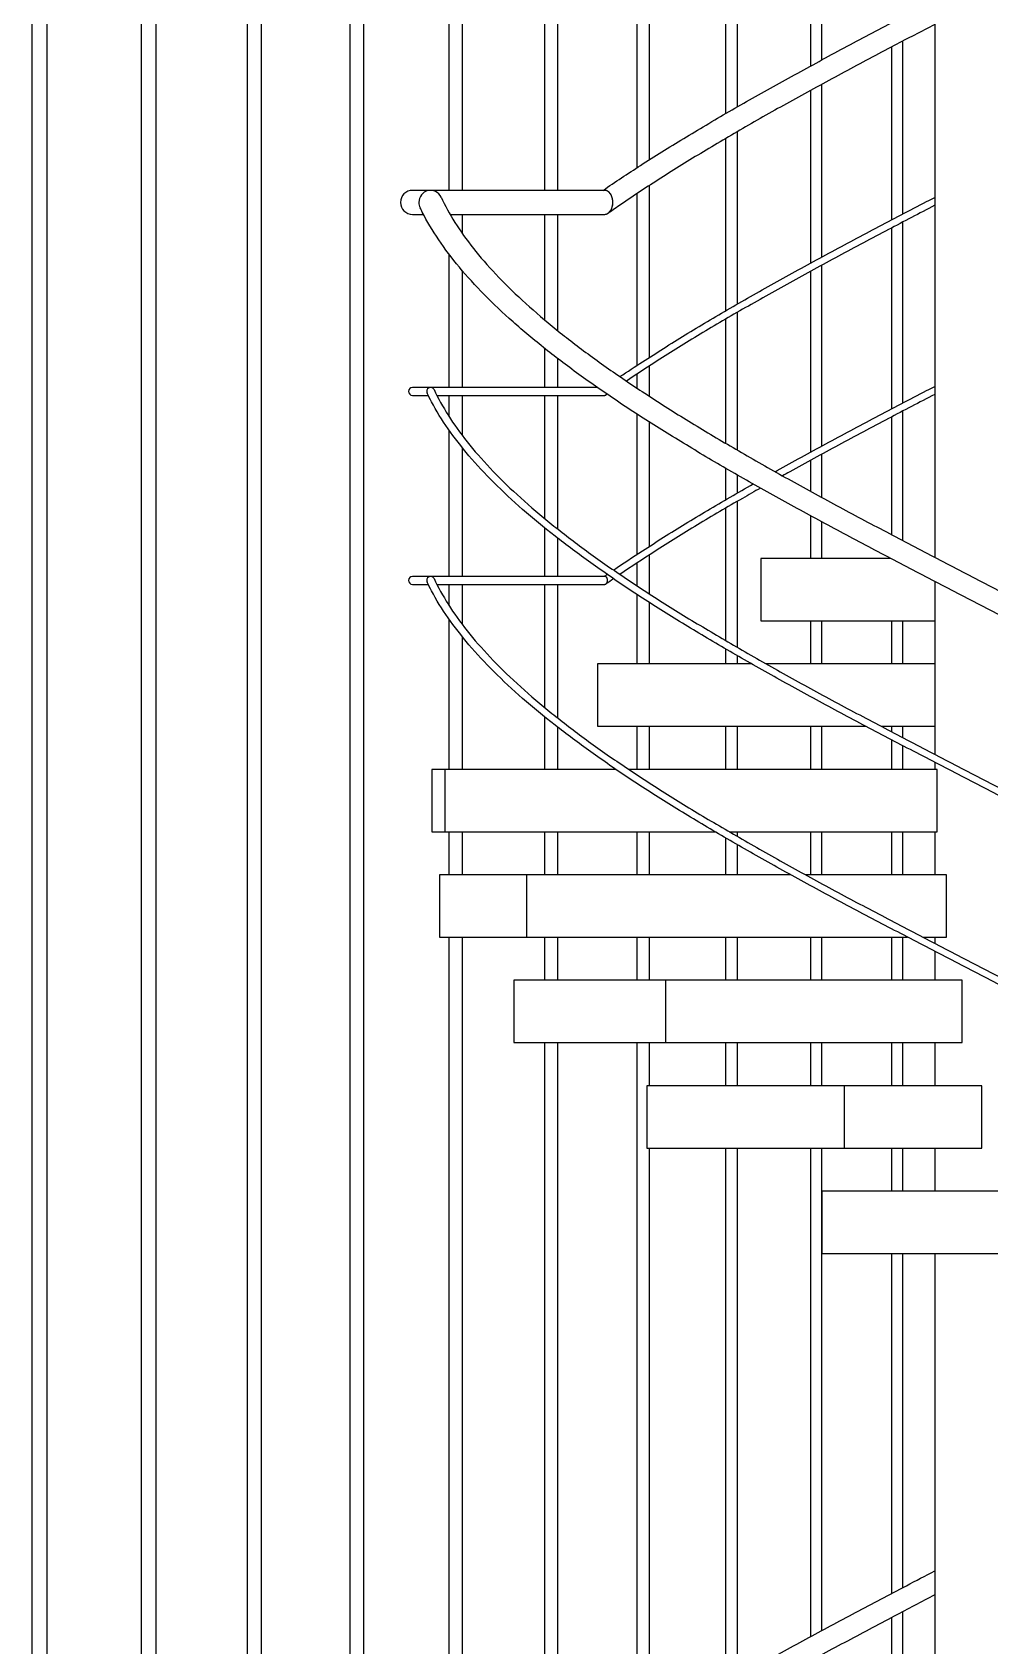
# Model space of a CAD drawing. Header units: millimetres. Extents: x 0 to 157650, y 0 to 89100.
# Drawn here: x 35565 to 37254, y 70304 to 73149 of the extents above; entities that cross this region are included whole.
import ezdxf

# ---------------------------------------------------------------- set-up
doc = ezdxf.new("R2010")
doc.units = ezdxf.units.MM
doc.header["$LTSCALE"] = 150
doc.layers.add('Visible', color=7, linetype='Continuous', lineweight=25)

msp = doc.modelspace()

# ---------------------------------------------------------------- linework, layer by layer
at = {"layer": 'Visible', "color": 9, "true_color": 0xc0c0c0}
for p, q in [((35565.3, 55508.9), (35565.3, 77170.4)), ((35591.2, 77170.4), (35591.2, 55508.9)), ((35758, 55508.9), (35758, 77170.4)), ((35783.1, 77170.4), (35783.1, 55508.9)), ((35944.9, 55508.9), (35944.9, 77170.4)), ((35969.2, 77170.4), (35969.2, 55508.9)), ((36125.8, 55508.9), (36125.8, 77170.4)), ((36149.4, 77170.4), (36149.4, 55508.9)), ((36300.8, 72870.6), (36300.8, 74529.4)), ((36323.6, 74529.4), (36323.6, 72870.6)), ((36469.6, 72870.6), (36469.6, 74343.4)), ((36491.6, 74343.4), (36491.6, 72870.6)), ((36632.3, 72910.7), (36632.3, 74343.4)), ((36653.4, 74157.4), (36653.4, 72924.2)), ((36788.5, 73006.1), (36788.5, 74157.4)), ((36808.8, 74157.4), (36808.8, 73017.7)), ((36938.4, 73089.9), (36938.4, 74157.4)), ((36957.8, 74157.4), (36957.8, 73100.4)), ((37157.4, 73971.4), (37157.4, 72223.3)), ((37100.3, 73133.4), (37100.3, 72828.4)), ((37081.7, 72818.7), (37081.7, 73123.7)), ((36938.4, 72742.2), (36938.4, 73046.9)), ((36957.8, 73057.5), (36957.8, 72752.7)), ((36788.5, 72658), (36788.5, 72962.1)), ((36808.8, 72973.9), (36808.8, 72669.7)), ((36653.4, 72878.8), (36653.4, 72575.7)), ((36267.9, 72870.6), (36236, 72870.6)), ((36575.2, 72870.6), (36267.9, 72870.6)), ((36632.3, 72562), (36632.3, 72864.9)), ((36236, 72828.2), (36255.4, 72828.2)), ((36302.3, 72828.2), (36575.2, 72828.2)), ((36323.6, 72828.2), (36323.6, 72795)), ((36469.6, 72641.6), (36469.6, 72828.2)), ((36491.6, 72828.2), (36491.6, 72623.6)), ((37081.7, 72485.4), (37081.7, 72804.6)), ((37100.3, 72814.4), (37100.3, 72495.1)), ((36300.8, 72523), (36300.8, 72757.6)), ((36957.8, 72738.5), (36957.8, 72419.4)), ((36323.6, 72729.3), (36323.6, 72523)), ((36938.4, 72408.8), (36938.4, 72728)), ((36808.8, 72655.3), (36808.8, 72412.6)), ((36788.5, 72424.4), (36788.5, 72643.5)), ((36469.6, 72523), (36469.6, 72591.5)), ((36491.6, 72574.4), (36491.6, 72523)), ((36632.3, 72521.6), (36632.3, 72546.9)), ((36653.4, 72560.7), (36653.4, 72507.7)), ((36267.9, 72523), (36236, 72523)), ((36236, 72509), (36263.7, 72509)), ((36562, 72523), (36267.9, 72523)), ((36278.9, 72509), (36575.2, 72509)), ((36300.8, 72471.2), (36300.8, 72509)), ((36323.6, 72509), (36323.6, 72438.7)), ((36469.6, 72291.4), (36469.6, 72509)), ((36491.6, 72509), (36491.6, 72273.7)), ((37100.3, 72481), (37100.3, 72253.1)), ((36632.3, 72228.7), (36632.3, 72475.9)), ((36653.4, 72462.3), (36653.4, 72242.4)), ((37081.7, 72262.9), (37081.7, 72471.3)), ((36300.8, 72189.7), (36300.8, 72447.2)), ((36323.6, 72417.1), (36323.6, 72189.7)), ((36938.4, 72339.7), (36938.4, 72394.6)), ((36957.8, 72405.2), (36957.8, 72329.1)), ((36788.5, 72324.7), (36788.5, 72380.5)), ((36808.8, 72368.8), (36808.8, 72336.4)), ((36788.5, 72076.4), (36788.5, 72310.2)), ((36808.8, 72322), (36808.8, 72064.6)), ((36938.4, 72221.4), (36938.4, 72296.6)), ((36957.8, 72286.1), (36957.8, 72221.4)), ((36469.6, 72189.7), (36469.6, 72274.8)), ((36491.6, 72257.4), (36491.6, 72189.7)), ((36653.4, 72227.4), (36653.4, 72159.2)), ((37079.7, 72221.4), (36850.4, 72221.4)), ((36850.4, 72221.4), (36850.4, 72111.4)), ((36632.3, 72172.9), (36632.3, 72213.6)), ((36267.9, 72189.7), (36236, 72189.7)), ((36236, 72175.7), (36263.7, 72175.7)), ((36575.2, 72189.7), (36267.9, 72189.7)), ((36278.9, 72175.7), (36575.2, 72175.7)), ((36300.8, 72137.9), (36300.8, 72175.7)), ((36323.6, 72175.7), (36323.6, 72105.3)), ((36469.6, 71958), (36469.6, 72175.7)), ((36491.6, 72175.7), (36491.6, 71940.4)), ((37157.4, 72180.8), (37157.4, 71875.7)), ((36632.3, 72035.4), (36632.3, 72157.8)), ((36653.4, 72144.2), (36653.4, 72035.4)), ((36300.8, 71849.4), (36300.8, 72113.9)), ((36850.4, 72111.4), (37157.4, 72111.4)), ((36938.4, 72035.4), (36938.4, 72111.4)), ((36957.8, 72111.4), (36957.8, 72035.4)), ((37081.7, 72035.4), (37081.7, 72111.4)), ((37100.3, 72111.4), (37100.3, 72035.4)), ((36323.6, 72083.7), (36323.6, 71849.4)), ((36788.5, 72035.4), (36788.5, 72061.9)), ((36808.8, 72050.2), (36808.8, 72035.4)), ((36834.6, 72035.4), (36562.3, 72035.4)), ((36562.3, 72035.4), (36562.3, 71925.4)), ((37157.4, 72035.4), (36860, 72035.4)), ((36469.6, 71849.4), (36469.6, 71941.5)), ((36491.6, 71924.1), (36491.6, 71849.4)), ((36562.3, 71925.4), (37035.9, 71925.4)), ((36632.3, 71849.4), (36632.3, 71925.4)), ((36653.4, 71925.4), (36653.4, 71849.4)), ((36788.5, 71849.4), (36788.5, 71925.4)), ((36808.8, 71925.4), (36808.8, 71849.4)), ((36938.4, 71849.4), (36938.4, 71925.4)), ((36957.8, 71925.4), (36957.8, 71849.4)), ((37062.6, 71925.4), (37157.4, 71925.4)), ((37081.7, 71915.3), (37081.7, 71925.4)), ((37100.3, 71925.4), (37100.3, 71905.6)), ((37081.7, 71849.4), (37081.7, 71901.2)), ((37100.3, 71891.5), (37100.3, 71849.4)), ((37157.4, 71861.7), (37157.4, 71849.4)), ((36270.4, 71849.4), (36270.4, 71739.4)), ((36292.8, 71849.4), (36270.4, 71849.4)), ((36594.9, 71849.4), (36292.8, 71849.4)), ((36292.8, 71849.4), (36292.8, 71739.4)), ((37161.5, 71849.4), (36617.5, 71849.4)), ((37161.5, 71739.4), (37161.5, 71849.4)), ((36270.4, 71739.4), (36292.8, 71739.4)), ((36292.8, 71739.4), (36770, 71739.4)), ((36300.8, 71663.4), (36300.8, 71739.4)), ((36323.6, 71739.4), (36323.6, 71663.4)), ((36469.6, 71663.4), (36469.6, 71739.4)), ((36491.6, 71739.4), (36491.6, 71663.4)), ((36632.3, 71663.4), (36632.3, 71739.4)), ((36653.4, 71739.4), (36653.4, 71663.4)), ((36794.8, 71739.4), (37161.5, 71739.4)), ((36808.8, 71739.4), (36808.8, 71731.3)), ((36938.4, 71663.4), (36938.4, 71739.4)), ((36957.8, 71739.4), (36957.8, 71663.4)), ((37081.7, 71663.4), (37081.7, 71739.4)), ((37100.3, 71739.4), (37100.3, 71663.4)), ((37157.4, 71739.4), (37157.4, 71663.4)), ((36788.5, 71663.4), (36788.5, 71728.5)), ((36808.8, 71716.8), (36808.8, 71663.4)), ((36437.4, 71663.4), (36283.4, 71663.4)), ((36283.4, 71663.4), (36283.4, 71553.4)), ((36903.7, 71663.4), (36437.4, 71663.4)), ((36437.4, 71663.4), (36437.4, 71553.4)), ((37178.1, 71663.4), (36929.7, 71663.4)), ((37178.1, 71553.4), (37178.1, 71663.4)), ((36283.4, 71553.4), (36437.4, 71553.4)), ((36300.8, 69894.6), (36300.8, 71553.4)), ((36323.6, 71553.4), (36323.6, 69894.6)), ((36437.4, 71553.4), (37109.4, 71553.4)), ((36469.6, 71477.4), (36469.6, 71553.4)), ((36491.6, 71553.4), (36491.6, 71477.4)), ((36632.3, 71477.4), (36632.3, 71553.4)), ((36653.4, 71553.4), (36653.4, 71477.4)), ((36788.5, 71477.4), (36788.5, 71553.4)), ((36808.8, 71553.4), (36808.8, 71477.4)), ((36938.4, 71477.4), (36938.4, 71553.4)), ((36957.8, 71553.4), (36957.8, 71477.4)), ((37081.7, 71477.4), (37081.7, 71553.4)), ((37100.3, 71553.4), (37100.3, 71477.4)), ((37136.3, 71553.4), (37178.1, 71553.4)), ((37157.4, 71553.4), (37157.4, 71542.4)), ((37157.4, 71528.4), (37157.4, 71477.4)), ((36682.2, 71477.4), (36415, 71477.4)), ((36415, 71477.4), (36415, 71367.4)), ((37205.4, 71477.4), (36682.2, 71477.4)), ((36682.2, 71477.4), (36682.2, 71367.4)), ((37205.4, 71367.4), (37205.4, 71477.4)), ((36415, 71367.4), (36682.2, 71367.4)), ((36469.6, 70025.2), (36469.6, 71367.4)), ((36491.6, 71367.4), (36491.6, 70042.3)), ((36632.3, 70140.8), (36632.3, 71367.4)), ((36653.4, 71367.4), (36653.4, 71291.4)), ((36682.2, 71367.4), (37205.4, 71367.4)), ((36788.5, 71291.4), (36788.5, 71367.4)), ((36808.8, 71367.4), (36808.8, 71291.4)), ((36938.4, 71291.4), (36938.4, 71367.4)), ((36957.8, 71367.4), (36957.8, 71291.4)), ((37081.7, 71291.4), (37081.7, 71367.4)), ((37100.3, 71367.4), (37100.3, 71291.4)), ((37157.4, 71367.4), (37157.4, 71291.4)), ((36997.4, 71291.4), (36649.4, 71291.4)), ((36649.4, 71291.4), (36649.4, 71181.4)), ((37240.1, 71291.4), (36997.4, 71291.4)), ((36997.4, 71291.4), (36997.4, 71181.4)), ((37240.1, 71181.4), (37240.1, 71291.4)), ((36649.4, 71181.4), (36997.4, 71181.4)), ((36653.4, 71181.4), (36653.4, 70154.3)), ((36788.5, 70236.2), (36788.5, 71181.4)), ((36808.8, 71181.4), (36808.8, 70247.8)), ((36938.4, 70320), (36938.4, 71181.4)), ((36957.8, 71181.4), (36957.8, 70330.5)), ((36997.4, 71181.4), (37240.1, 71181.4)), ((37081.7, 71105.4), (37081.7, 71181.4)), ((37100.3, 71181.4), (37100.3, 71105.4)), ((37157.4, 71181.4), (37157.4, 71105.4)), ((37345.2, 71105.4), (36958.3, 71105.4)), ((36958.3, 71105.4), (36958.3, 70995.4)), ((36958.3, 70995.4), (37345.2, 70995.4)), ((37081.7, 70396.4), (37081.7, 70995.4)), ((37100.3, 70995.4), (37100.3, 70406.1)), ((37157.4, 70995.4), (37157.4, 69247.3)), ((37081.7, 70048.8), (37081.7, 70353.8)), ((37100.3, 70363.5), (37100.3, 70058.5))]:
    msp.add_line(p, q, dxfattribs=at)
for centre, radius in [((36236, 72849.4), 21.2), ((36236, 72516), 7), ((36236, 72182.7), 7)]:
    msp.add_arc(centre, radius, 90, 270, dxfattribs=at)
for centre, major_axis, ratio, start_param, end_param in [((36267.9, 72849.4), (0, 21.2), 0.969031, 5.163107, 7.853982), ((36267.9, 72849.4), (0, 21.2), 0.969031, 1.570796, 2.036145), ((36575.3, 72849.4), (0, 21.2), 0.672967, 3.137983, 6.286795), ((36267.9, 72516), (0, 7), 0.969031, 5.168054, 7.853982), ((36267.9, 72516), (0, 7), 0.969031, 1.570796, 2.031292), ((36575.3, 72516), (0, -7), 0.672967, 6.272252, 7.125498), ((36267.9, 72182.7), (0, 7), 0.969031, 5.168054, 7.853982), ((36267.9, 72182.7), (0, 7), 0.969031, 1.570796, 2.031292), ((36575.3, 72182.7), (0, 7), 0.672967, 3.130659, 6.294119)]:
    msp.add_ellipse(centre, major_axis=major_axis, ratio=ratio, start_param=start_param, end_param=end_param, dxfattribs=at)
for points, knots in [([(36572.2, 72870.6), (36593.5, 72885.3), (36615.7, 72900), (36663, 72930.5), (36688.4, 72946.3), (36740.5, 72977.9), (36767.2, 72993.7), (36821.8, 73025.3), (36849.7, 73041.1), (36906.4, 73072.5), (36935.2, 73088.3), (36993.6, 73119.7), (37023.1, 73135.4), (37082.7, 73166.8), (37112.8, 73182.5), (37147.7, 73200.7), (37152.6, 73203.3), (37157.4, 73205.8)], [0.429279, 0.429279, 0.429279, 0.429279, 10.007063, 10.007063, 20.327223, 20.327223, 30.631738, 30.631738, 40.921613, 40.921613, 51.197908, 51.197908, 61.461629, 61.461629, 71.713613, 71.713613, 73.351369, 73.351369, 73.351369, 73.351369]), ([(37157.4, 73163.3), (37133.4, 73150.8), (37109.5, 73138.3), (37056.1, 73110.2), (37026.7, 73094.6), (36968.6, 73063.4), (36939.9, 73047.8), (36883.5, 73016.6), (36855.8, 73001), (36801.6, 72969.9), (36775.1, 72954.3), (36723.5, 72923.2), (36698.4, 72907.7), (36649.9, 72876.7), (36626.4, 72861.2), (36596.2, 72840.6), (36588.8, 72835.4), (36581.4, 72830.2)], [656.400415, 656.400415, 656.400415, 656.400415, 664.55104, 664.55104, 674.756073, 674.756073, 684.950031, 684.950031, 695.132317, 695.132317, 705.302134, 705.302134, 715.45853, 715.45853, 725.600507, 725.600507, 728.98898, 728.98898, 728.98898, 728.98898]), ([(36286.4, 72858.6), (36293.3, 72843.8), (36301.5, 72828.9), (36320.5, 72798.8), (36331.3, 72783.6), (36355.4, 72753.1), (36368.6, 72737.9), (36397.4, 72707.4), (36412.9, 72692.1), (36446.1, 72661.6), (36463.8, 72646.3), (36501.3, 72615.6), (36521.1, 72600.2), (36562.6, 72569.5), (36584.3, 72554.1), (36629.5, 72523.3), (36653, 72507.8), (36701.5, 72476.9), (36726.6, 72461.4), (36778.2, 72430.4), (36804.6, 72414.9), (36858.8, 72383.9), (36886.5, 72368.3), (36942.8, 72337.2), (36971.4, 72321.6), (37029.5, 72290.5), (37058.9, 72274.9), (37118.2, 72243.7), (37148.1, 72228.1), (37208.3, 72196.9), (37238.5, 72181.2), (37299, 72150), (37329.3, 72134.3), (37389.6, 72103.1), (37419.7, 72087.4), (37479.5, 72056.1), (37509.2, 72040.4), (37567.9, 72009), (37596.9, 71993.3), (37654.1, 71961.9), (37682.3, 71946.2), (37737.6, 71914.8), (37764.7, 71899), (37817.6, 71867.6), (37843.4, 71851.8), (37893.5, 71820.2), (37917.8, 71804.4), (37964.8, 71772.8), (37987.5, 71756.9), (38030.9, 71725.2), (38051.7, 71709.3), (38091.3, 71677.5), (38110.1, 71661.5), (38145.5, 71629.5), (38162.2, 71613.5), (38193.1, 71581.4), (38207.4, 71565.2), (38233.6, 71533), (38245.5, 71516.8), (38266.6, 71484.3), (38275.9, 71468.1), (38291.8, 71435.6), (38298.5, 71419.3), (38309, 71386.8), (38313, 71370.5), (38317.9, 71339), (38319.2, 71323.6), (38319.2, 71292.2), (38317.8, 71276.1), (38312.5, 71244), (38308.5, 71227.9), (38297.9, 71195.9), (38291.3, 71179.8), (38277.5, 71151.8), (38270.8, 71139.9), (38263.5, 71127.9)], [0, 0, 0, 0, 10.007434, 10.007434, 20.187538, 20.187538, 30.309547, 30.309547, 40.40078, 40.40078, 50.482667, 50.482667, 60.56869, 60.56869, 70.666121, 70.666121, 80.778196, 80.778196, 90.905813, 90.905813, 101.048656, 101.048656, 111.205878, 111.205878, 121.376478, 121.376478, 131.559511, 131.559511, 141.754183, 141.754183, 151.959903, 151.959903, 162.176296, 162.176296, 172.403218, 172.403218, 182.640753, 182.640753, 192.889218, 192.889218, 203.149158, 203.149158, 213.421339, 213.421339, 223.706713, 223.706713, 234.006339, 234.006339, 244.321201, 244.321201, 254.651848, 254.651848, 264.997721, 264.997721, 275.355982, 275.355982, 285.719712, 285.719712, 296.075716, 296.075716, 306.403208, 306.403208, 316.676397, 316.676397, 326.874323, 326.874323, 336.456218, 336.456218, 346.531645, 346.531645, 356.607249, 356.607249, 366.731646, 366.731646, 374.335099, 374.335099, 374.335099, 374.335099]), ([(36575.3, 72828.2), (36576.2, 72828.2), (36577.1, 72828.3), (36579, 72828.9), (36579.9, 72829.3), (36581.5, 72830.3), (36582.4, 72831), (36584, 72832.5), (36584.7, 72833.5), (36586, 72835.3), (36586.6, 72836.4), (36587.6, 72838.8), (36588.1, 72840.1), (36588.8, 72842.5), (36589, 72843.8), (36589.4, 72846.6), (36589.5, 72848.1), (36589.5, 72850.7), (36589.4, 72852.1), (36589, 72854.9), (36588.8, 72856.3), (36588.1, 72858.7), (36587.6, 72860), (36586.6, 72862.3), (36586, 72863.4), (36584.7, 72865.3), (36584, 72866.2), (36582.4, 72867.8), (36581.5, 72868.5), (36579.9, 72869.5), (36579, 72869.9), (36577.1, 72870.4), (36576.2, 72870.6), (36575.3, 72870.6)], [3.147286, 3.147286, 3.147286, 3.147286, 3.532104, 3.532104, 3.924561, 3.924561, 4.317017, 4.317017, 4.709473, 4.709473, 5.101929, 5.101929, 5.494384, 5.494384, 5.886839, 5.886839, 6.279293, 6.279293, 6.671748, 6.671748, 7.064203, 7.064203, 7.456658, 7.456658, 7.849113, 7.849113, 8.24157, 8.24157, 8.634026, 8.634026, 9.026483, 9.026483, 9.4113, 9.4113, 9.4113, 9.4113]), ([(36602, 72542), (36615.1, 72550.8), (36628.4, 72559.6), (36666.3, 72584.1), (36691.4, 72599.8), (36742.9, 72631.2), (36769.4, 72646.9), (36823.5, 72678.3), (36851.2, 72694), (36907.5, 72725.4), (36936.2, 72741), (36994.2, 72772.4), (37023.6, 72788.1), (37083, 72819.4), (37112.9, 72835.1), (37147.8, 72853.2), (37152.6, 72855.7), (37157.4, 72858.2)], [4.266658, 4.266658, 4.266658, 4.266658, 10.007248, 10.007248, 20.262666, 20.262666, 30.512746, 30.512746, 40.757984, 40.757984, 50.998721, 50.998721, 61.235285, 61.235285, 71.467956, 71.467956, 73.094652, 73.094652, 73.094652, 73.094652]), ([(38239.2, 71167.9), (38244.4, 71177.8), (38249.1, 71187.6), (38259.6, 71212.5), (38264.6, 71227.5), (38272.2, 71257.5), (38274.7, 71272.6), (38277.1, 71302.8), (38277, 71318), (38274.1, 71348.3), (38271.3, 71363.6), (38263.1, 71394), (38257.7, 71409.3), (38244.2, 71439.8), (38236.2, 71455.1), (38217.7, 71485.6), (38207.1, 71500.8), (38183.7, 71531.3), (38170.8, 71546.5), (38142.7, 71577), (38127.5, 71592.3), (38094.9, 71622.8), (38077.5, 71638.1), (38040.6, 71668.7), (38021, 71684.1), (37980.1, 71714.8), (37958.6, 71730.2), (37913.9, 71761.1), (37890.7, 71776.5), (37842.6, 71807.4), (37817.7, 71822.9), (37766.5, 71853.9), (37740.2, 71869.4), (37686.4, 71900.4), (37658.9, 71916), (37602.8, 71947.1), (37574.3, 71962.6), (37516.5, 71993.8), (37487.2, 72009.4), (37428, 72040.5), (37398.1, 72056.2), (37338.1, 72087.4), (37307.9, 72103), (37247.4, 72134.2), (37217.1, 72149.9), (37156.7, 72181.2), (37126.6, 72196.8), (37066.7, 72228.1), (37036.9, 72243.8), (36978.1, 72275.2), (36948.9, 72290.9), (36891.5, 72322.3), (36863.2, 72338), (36807.6, 72369.4), (36780.3, 72385.1), (36727.1, 72416.6), (36701.1, 72432.4), (36650.6, 72463.9), (36626, 72479.7), (36578.6, 72511.4), (36555.7, 72527.2), (36511.7, 72558.9), (36490.7, 72574.8), (36450.5, 72606.6), (36431.4, 72622.6), (36395.4, 72654.6), (36378.5, 72670.6), (36346.9, 72702.7), (36332.3, 72718.8), (36305.4, 72751.1), (36293.2, 72767.2), (36271.4, 72799.7), (36261.7, 72815.9), (36252, 72834.7), (36250.8, 72837.3), (36249.5, 72839.9)], [279.219767, 279.219767, 279.219767, 279.219767, 285.847297, 285.847297, 296.047798, 296.047798, 306.334322, 306.334322, 316.699596, 316.699596, 327.095856, 327.095856, 337.455155, 337.455155, 347.732138, 347.732138, 357.923222, 357.923222, 368.051563, 368.051563, 378.145568, 378.145568, 388.227774, 388.227774, 398.312682, 398.312682, 408.408284, 408.408284, 418.518256, 418.518256, 428.643738, 428.643738, 438.784533, 438.784533, 448.939838, 448.939838, 459.10866, 459.10866, 469.290036, 469.290036, 479.48315, 479.48315, 489.687378, 489.687378, 499.902319, 499.902319, 510.127795, 510.127795, 520.363859, 520.363859, 530.610795, 530.610795, 540.869118, 540.869118, 551.139565, 551.139565, 561.423066, 561.423066, 571.720671, 571.720671, 582.033393, 582.033393, 592.36187, 592.36187, 602.705753, 602.705753, 613.062608, 613.062608, 623.426205, 623.426205, 633.784333, 633.784333, 644.117222, 644.117222, 645.739361, 645.739361, 645.739361, 645.739361]), ([(37157.4, 72844.2), (37130, 72829.9), (37102.7, 72815.7), (37046, 72785.8), (37016.5, 72770.2), (36958.3, 72738.9), (36929.6, 72723.3), (36873.2, 72692), (36845.4, 72676.4), (36791.1, 72645.1), (36764.5, 72629.5), (36712.8, 72598.3), (36687.6, 72582.7), (36646.2, 72556.1), (36629.5, 72545.2), (36613.3, 72534.3)], [656.091398, 656.091398, 656.091398, 656.091398, 665.394012, 665.394012, 675.610772, 675.610772, 685.823876, 685.823876, 696.033125, 696.033125, 706.238254, 706.238254, 716.438944, 716.438944, 723.5691, 723.5691, 723.5691, 723.5691]), ([(38247.7, 70821.5), (38254.4, 70833.4), (38260.3, 70845.3), (38272.1, 70872.6), (38277.4, 70888.1), (38285.6, 70919), (38288.3, 70934.4), (38291.2, 70965.3), (38291.3, 70980.8), (38288.9, 71011.8), (38286.3, 71027.3), (38278.6, 71058.4), (38273.4, 71073.9), (38260.3, 71104.9), (38252.5, 71120.5), (38234.4, 71151.5), (38224, 71167), (38200.9, 71198), (38188.1, 71213.5), (38160.2, 71244.6), (38145.1, 71260.1), (38112.6, 71291.1), (38095.2, 71306.7), (38058.3, 71337.8), (38038.9, 71353.3), (37997.9, 71384.4), (37976.5, 71400), (37931.8, 71431.1), (37908.6, 71446.7), (37860.5, 71477.9), (37835.6, 71493.5), (37784.4, 71524.6), (37758.1, 71540.3), (37704.3, 71571.5), (37676.8, 71587.1), (37620.8, 71618.3), (37592.2, 71633.9), (37534.4, 71665.2), (37505.1, 71680.8), (37445.9, 71712.1), (37416, 71727.7), (37355.9, 71759), (37325.7, 71774.6), (37265.2, 71805.9), (37234.9, 71821.6), (37174.5, 71852.8), (37144.3, 71868.5), (37084.4, 71899.8), (37054.6, 71915.5), (36995.6, 71946.8), (36966.5, 71962.4), (36908.9, 71993.8), (36880.6, 72009.4), (36825, 72040.8), (36797.7, 72056.5), (36744.3, 72087.8), (36718.3, 72103.5), (36667.7, 72134.9), (36643.1, 72150.6), (36595.6, 72182), (36572.7, 72197.7), (36528.7, 72229.1), (36507.6, 72244.9), (36467.5, 72276.3), (36448.4, 72292.1), (36412.3, 72323.6), (36395.4, 72339.4), (36363.8, 72370.9), (36349.1, 72386.7), (36322.2, 72418.3), (36309.9, 72434.2), (36287.9, 72465.8), (36278.1, 72481.7), (36266.9, 72502.7), (36264.3, 72507.8), (36261.8, 72512.9)], [278.138873, 278.138873, 278.138873, 278.138873, 285.976569, 285.976569, 296.190789, 296.190789, 306.432457, 306.432457, 316.699396, 316.699396, 326.977431, 326.977431, 337.245995, 337.245995, 347.48991, 347.48991, 357.70603, 357.70603, 367.900443, 367.900443, 378.082175, 378.082175, 388.258998, 388.258998, 398.436142, 398.436142, 408.616568, 408.616568, 418.801671, 418.801671, 428.991911, 428.991911, 439.187256, 439.187256, 449.387444, 449.387444, 459.592142, 459.592142, 469.801024, 469.801024, 480.01381, 480.01381, 490.230287, 490.230287, 500.450312, 500.450312, 510.67382, 510.67382, 520.900822, 520.900822, 531.131403, 531.131403, 541.365726, 541.365726, 551.604026, 551.604026, 561.846601, 561.846601, 572.09379, 572.09379, 582.345926, 582.345926, 592.603232, 592.603232, 602.865638, 602.865638, 613.132452, 613.132452, 623.401845, 623.401845, 633.670154, 633.670154, 643.931268, 643.931268, 647.25474, 647.25474, 647.25474, 647.25474]), ([(36274, 72519.1), (36281.2, 72504), (36289.6, 72488.8), (36309.1, 72458.1), (36320.2, 72442.6), (36344.8, 72411.6), (36358.4, 72396.1), (36387.7, 72365), (36403.6, 72349.5), (36437.4, 72318.4), (36455.5, 72302.9), (36493.6, 72271.8), (36513.7, 72256.3), (36555.9, 72225.1), (36577.9, 72209.6), (36623.7, 72178.4), (36647.4, 72162.8), (36696.5, 72131.7), (36721.9, 72116.1), (36773.9, 72084.9), (36800.6, 72069.3), (36855.1, 72038), (36883, 72022.4), (36939.6, 71991.2), (36968.4, 71975.6), (37026.7, 71944.3), (37056.2, 71928.7), (37115.7, 71897.4), (37145.8, 71881.8), (37206, 71850.5), (37236.3, 71834.9), (37296.8, 71803.6), (37327.1, 71787.9), (37387.4, 71756.6), (37417.5, 71741), (37477.2, 71709.7), (37506.8, 71694), (37565.4, 71662.7), (37594.3, 71647), (37651.3, 71615.7), (37679.3, 71600), (37734.3, 71568.7), (37761.2, 71553), (37813.7, 71521.6), (37839.4, 71505.9), (37889, 71474.5), (37913.1, 71458.8), (37959.6, 71427.4), (37981.9, 71411.7), (38024.8, 71380.3), (38045.3, 71364.5), (38084.2, 71333.1), (38102.7, 71317.3), (38137.3, 71285.8), (38153.6, 71270), (38183.8, 71238.4), (38197.7, 71222.6), (38223.2, 71191), (38234.7, 71175.1), (38255.1, 71143.5), (38264.1, 71127.6), (38279.4, 71095.9), (38285.8, 71080.1), (38295.8, 71048.4), (38299.5, 71032.5), (38303.9, 71002.8), (38305, 70988.9), (38305, 70959.2), (38303.6, 70943.4), (38298.3, 70911.8), (38294.3, 70896), (38283.7, 70864.5), (38277.1, 70848.7), (38265, 70824.7), (38260.6, 70816.5), (38255.8, 70808.3)], [0, 0, 0, 0, 10.007374, 10.007374, 20.215852, 20.215852, 30.405381, 30.405381, 40.584876, 40.584876, 50.761357, 50.761357, 60.939288, 60.939288, 71.121068, 71.121068, 81.307742, 81.307742, 91.499581, 91.499581, 101.696459, 101.696459, 111.89808, 111.89808, 122.104107, 122.104107, 132.314225, 132.314225, 142.528173, 142.528173, 152.74576, 152.74576, 162.966867, 162.966867, 173.191453, 173.191453, 183.41955, 183.41955, 193.651269, 193.651269, 203.886795, 203.886795, 214.126384, 214.126384, 224.370351, 224.370351, 234.619039, 234.619039, 244.872761, 244.872761, 255.131674, 255.131674, 265.39556, 265.39556, 275.663439, 275.663439, 285.932993, 285.932993, 296.199849, 296.199849, 306.457113, 306.457113, 316.696112, 316.696112, 326.909546, 326.909546, 335.849646, 335.849646, 346.02281, 346.02281, 356.19535, 356.19535, 366.385412, 366.385412, 371.691785, 371.691785, 371.691785, 371.691785]), ([(36575.3, 72509), (36575.6, 72509.1), (36575.9, 72509.1), (36576.5, 72509.3), (36576.8, 72509.4), (36577.3, 72509.7), (36577.6, 72510), (36578.1, 72510.5), (36578.4, 72510.8), (36578.6, 72511.2), (36578.7, 72511.3), (36578.8, 72511.4)], [1.044289, 1.044289, 1.044289, 1.044289, 1.1662607, 1.1662607, 1.2958456, 1.2958456, 1.4254302, 1.4254302, 1.5550148, 1.5550148, 1.6002543, 1.6002543, 1.6002543, 1.6002543]), ([(36875.8, 72374.4), (36877, 72375), (36878.2, 72375.7), (36907.5, 72392), (36936.2, 72407.7), (36994.2, 72439.1), (37023.6, 72454.7), (37083, 72486.1), (37112.9, 72501.7), (37147.8, 72519.9), (37152.6, 72522.4), (37157.4, 72524.9)], [40.327167, 40.327167, 40.327167, 40.327167, 40.757984, 40.757984, 50.998721, 50.998721, 61.235285, 61.235285, 71.467956, 71.467956, 73.094652, 73.094652, 73.094652, 73.094652]), ([(37157.4, 72510.8), (37130, 72496.6), (37102.7, 72482.4), (37046, 72452.5), (37016.5, 72436.8), (36958.3, 72405.6), (36929.6, 72389.9), (36897.1, 72371.9), (36892.9, 72369.6), (36888.6, 72367.2)], [656.091398, 656.091398, 656.091398, 656.091398, 665.394012, 665.394012, 675.610772, 675.610772, 685.823876, 685.823876, 687.36855, 687.36855, 687.36855, 687.36855]), ([(36590.6, 72200.9), (36607.3, 72212.3), (36624.5, 72223.7), (36666.3, 72250.8), (36691.4, 72266.5), (36742.9, 72297.9), (36769.4, 72313.6), (36809.9, 72337.1), (36823.5, 72344.9), (36837.2, 72352.7)], [2.585612, 2.585612, 2.585612, 2.585612, 10.007248, 10.007248, 20.262666, 20.262666, 30.512746, 30.512746, 35.600981, 35.600981, 35.600981, 35.600981]), ([(36849.9, 72345.5), (36839.3, 72339.5), (36828.7, 72333.4), (36791.1, 72311.8), (36764.5, 72296.2), (36712.8, 72264.9), (36687.6, 72249.3), (36642.2, 72220.2), (36621.7, 72206.7), (36601.8, 72193.3)], [692.095798, 692.095798, 692.095798, 692.095798, 696.033125, 696.033125, 706.238254, 706.238254, 716.438944, 716.438944, 725.253508, 725.253508, 725.253508, 725.253508]), ([(38149.4, 70361.4), (38157.1, 70369.1), (38164.4, 70376.9), (38185.6, 70400.1), (38198.5, 70415.6), (38221.9, 70446.6), (38232.3, 70462), (38250.8, 70492.9), (38258.7, 70508.4), (38272.1, 70539.3), (38277.4, 70554.7), (38285.6, 70585.6), (38288.3, 70601.1), (38291.2, 70632), (38291.3, 70647.5), (38288.9, 70678.5), (38286.3, 70694), (38278.6, 70725), (38273.4, 70740.6), (38260.3, 70771.6), (38252.5, 70787.1), (38234.4, 70818.1), (38224, 70833.7), (38200.9, 70864.7), (38188.1, 70880.2), (38160.2, 70911.2), (38145.1, 70926.8), (38112.6, 70957.8), (38095.2, 70973.3), (38058.3, 71004.4), (38038.9, 71020), (37997.9, 71051.1), (37976.5, 71066.6), (37931.8, 71097.8), (37908.6, 71113.4), (37860.5, 71144.5), (37835.6, 71160.1), (37784.4, 71191.3), (37758.1, 71206.9), (37704.3, 71238.1), (37676.8, 71253.8), (37620.8, 71285), (37592.2, 71300.6), (37534.4, 71331.8), (37505.1, 71347.5), (37445.9, 71378.7), (37416, 71394.4), (37355.9, 71425.6), (37325.7, 71441.3), (37265.2, 71472.6), (37234.9, 71488.2), (37174.5, 71519.5), (37144.3, 71535.2), (37084.4, 71566.5), (37054.6, 71582.1), (36995.6, 71613.4), (36966.5, 71629.1), (36908.9, 71660.4), (36880.6, 71676.1), (36825, 71707.4), (36797.7, 71723.1), (36744.3, 71754.5), (36718.3, 71770.2), (36667.7, 71801.5), (36643.1, 71817.3), (36595.6, 71848.6), (36572.7, 71864.4), (36528.7, 71895.8), (36507.6, 71911.5), (36467.5, 71943), (36448.4, 71958.7), (36412.3, 71990.3), (36395.4, 72006), (36363.8, 72037.6), (36349.1, 72053.4), (36322.2, 72085), (36309.9, 72100.8), (36287.9, 72132.5), (36278.1, 72148.3), (36266.9, 72169.3), (36264.3, 72174.5), (36261.8, 72179.6)], [250.337476, 250.337476, 250.337476, 250.337476, 255.425462, 255.425462, 265.602171, 265.602171, 275.783348, 275.783348, 285.976569, 285.976569, 296.190789, 296.190789, 306.432457, 306.432457, 316.699396, 316.699396, 326.977431, 326.977431, 337.245995, 337.245995, 347.48991, 347.48991, 357.70603, 357.70603, 367.900443, 367.900443, 378.082175, 378.082175, 388.258998, 388.258998, 398.436142, 398.436142, 408.616568, 408.616568, 418.801671, 418.801671, 428.991911, 428.991911, 439.187256, 439.187256, 449.387444, 449.387444, 459.592142, 459.592142, 469.801024, 469.801024, 480.01381, 480.01381, 490.230287, 490.230287, 500.450312, 500.450312, 510.67382, 510.67382, 520.900822, 520.900822, 531.131403, 531.131403, 541.365726, 541.365726, 551.604026, 551.604026, 561.846601, 561.846601, 572.09379, 572.09379, 582.345926, 582.345926, 592.603232, 592.603232, 602.865638, 602.865638, 613.132452, 613.132452, 623.401845, 623.401845, 633.670154, 633.670154, 643.931268, 643.931268, 647.25474, 647.25474, 647.25474, 647.25474]), ([(36274, 72185.8), (36281.2, 72170.6), (36289.6, 72155.5), (36309.1, 72124.8), (36320.2, 72109.3), (36344.8, 72078.2), (36358.4, 72062.7), (36387.7, 72031.7), (36403.6, 72016.2), (36437.4, 71985.1), (36455.5, 71969.6), (36493.6, 71938.5), (36513.7, 71922.9), (36555.9, 71891.8), (36577.9, 71876.2), (36623.7, 71845.1), (36647.4, 71829.5), (36696.5, 71798.3), (36721.9, 71782.7), (36773.9, 71751.5), (36800.6, 71735.9), (36855.1, 71704.7), (36883, 71689.1), (36939.6, 71657.9), (36968.4, 71642.2), (37026.7, 71611), (37056.2, 71595.3), (37115.7, 71564.1), (37145.8, 71548.4), (37206, 71517.2), (37236.3, 71501.5), (37296.8, 71470.2), (37327.1, 71454.6), (37387.4, 71423.3), (37417.5, 71407.6), (37477.2, 71376.3), (37506.8, 71360.7), (37565.4, 71329.4), (37594.3, 71313.7), (37651.3, 71282.4), (37679.3, 71266.7), (37734.3, 71235.3), (37761.2, 71219.7), (37813.7, 71188.3), (37839.4, 71172.6), (37889, 71141.2), (37913.1, 71125.5), (37959.6, 71094.1), (37981.9, 71078.4), (38024.8, 71046.9), (38045.3, 71031.2), (38084.2, 70999.7), (38102.7, 70984), (38137.3, 70952.4), (38153.6, 70936.7), (38183.8, 70905.1), (38197.7, 70889.3), (38223.2, 70857.7), (38234.7, 70841.8), (38255.1, 70810.1), (38264.1, 70794.3), (38279.4, 70762.6), (38285.8, 70746.7), (38295.8, 70715), (38299.5, 70699.2), (38303.9, 70669.4), (38305, 70655.6), (38305, 70625.9), (38303.6, 70610.1), (38298.3, 70578.5), (38294.3, 70562.7), (38283.7, 70531.1), (38277.1, 70515.4), (38261.2, 70483.8), (38252, 70468), (38231.1, 70436.5), (38219.3, 70420.7), (38194.5, 70390.4), (38181.6, 70375.9), (38167.7, 70361.4)], [0, 0, 0, 0, 10.007374, 10.007374, 20.215852, 20.215852, 30.405381, 30.405381, 40.584876, 40.584876, 50.761357, 50.761357, 60.939288, 60.939288, 71.121068, 71.121068, 81.307742, 81.307742, 91.499581, 91.499581, 101.696459, 101.696459, 111.89808, 111.89808, 122.104107, 122.104107, 132.314225, 132.314225, 142.528173, 142.528173, 152.74576, 152.74576, 162.966867, 162.966867, 173.191453, 173.191453, 183.41955, 183.41955, 193.651269, 193.651269, 203.886795, 203.886795, 214.126384, 214.126384, 224.370351, 224.370351, 234.619039, 234.619039, 244.872761, 244.872761, 255.131674, 255.131674, 265.39556, 265.39556, 275.663439, 275.663439, 285.932993, 285.932993, 296.199849, 296.199849, 306.457113, 306.457113, 316.696112, 316.696112, 326.909546, 326.909546, 335.849646, 335.849646, 346.02281, 346.02281, 356.19535, 356.19535, 366.385412, 366.385412, 376.601878, 376.601878, 386.84323, 386.84323, 396.271596, 396.271596, 396.271596, 396.271596]), ([(36575.3, 72175.7), (36575.6, 72175.7), (36575.9, 72175.8), (36576.5, 72175.9), (36576.8, 72176.1), (36577.3, 72176.4), (36577.6, 72176.6), (36578.1, 72177.2), (36578.4, 72177.5), (36578.8, 72178.1), (36579, 72178.4), (36579.3, 72179.2), (36579.5, 72179.6), (36579.7, 72180.4), (36579.8, 72180.9), (36579.9, 72181.8), (36580, 72182.3), (36580, 72183.1), (36579.9, 72183.6), (36579.8, 72184.5), (36579.7, 72185), (36579.5, 72185.8), (36579.3, 72186.2), (36579, 72187), (36578.8, 72187.4), (36578.4, 72188), (36578.1, 72188.3), (36577.6, 72188.8), (36577.3, 72189), (36576.8, 72189.3), (36576.5, 72189.5), (36575.9, 72189.7), (36575.6, 72189.7), (36575.3, 72189.7)], [1.044289, 1.044289, 1.044289, 1.044289, 1.166261, 1.166261, 1.295846, 1.295846, 1.42543, 1.42543, 1.555015, 1.555015, 1.684599, 1.684599, 1.814183, 1.814183, 1.943768, 1.943768, 2.073352, 2.073352, 2.202936, 2.202936, 2.33252, 2.33252, 2.462104, 2.462104, 2.591688, 2.591688, 2.721273, 2.721273, 2.850858, 2.850858, 2.980443, 2.980443, 3.102414, 3.102414, 3.102414, 3.102414]), ([(36329.8, 69894.6), (36341.5, 69907.9), (36353.9, 69921.3), (36383.2, 69950.6), (36400.3, 69966.6), (36436.8, 69998.6), (36456.1, 70014.6), (36496.7, 70046.5), (36518.1, 70062.4), (36562.5, 70094.2), (36585.6, 70110.1), (36633.5, 70141.8), (36658.3, 70157.7), (36709.3, 70189.3), (36735.5, 70205.1), (36789.2, 70236.7), (36816.6, 70252.4), (36872.6, 70283.9), (36901.1, 70299.7), (36958.8, 70331.2), (36988.1, 70346.9), (37047.3, 70378.3), (37077.1, 70394), (37123.9, 70418.4), (37140.6, 70427.1), (37157.4, 70435.8)], [1.422228, 1.422228, 1.422228, 1.422228, 10.006966, 10.006966, 20.366936, 20.366936, 30.730318, 30.730318, 41.086166, 41.086166, 51.428656, 51.428656, 61.755594, 61.755594, 72.066761, 72.066761, 82.362863, 82.362863, 92.644934, 92.644934, 102.914025, 102.914025, 113.171055, 113.171055, 118.862209, 118.862209, 118.862209, 118.862209]), ([(37157.4, 70393.4), (37133.5, 70380.9), (37109.6, 70368.5), (37056.3, 70340.4), (37026.8, 70324.8), (36968.7, 70293.6), (36940, 70277.9), (36883.6, 70246.8), (36855.9, 70231.2), (36801.7, 70200.1), (36775.2, 70184.5), (36723.6, 70153.4), (36698.5, 70137.9), (36649.9, 70106.9), (36626.4, 70091.4), (36581.3, 70060.5), (36559.6, 70045), (36518.2, 70014.2), (36498.4, 69998.8), (36461.1, 69968.1), (36443.4, 69952.7), (36410.4, 69922.2), (36395, 69906.9), (36370.6, 69880.8), (36361, 69869.9), (36352, 69859.1)], [533.511045, 533.511045, 533.511045, 533.511045, 541.64768, 541.64768, 551.853133, 551.853133, 562.047503, 562.047503, 572.230187, 572.230187, 582.400381, 582.400381, 592.557129, 592.557129, 602.699423, 602.699423, 612.82642, 612.82642, 622.937836, 622.937836, 633.034652, 633.034652, 643.120272, 643.120272, 650.350486, 650.350486, 650.350486, 650.350486])]:
    msp.add_open_spline(points, degree=3, knots=knots, dxfattribs=at)
for points in [[(36575.3, 72870.6), (36575.3, 72870.6), (36575.3, 72870.6), (36575.2, 72870.6)], [(36575.2, 72828.2), (36575.3, 72828.2), (36575.3, 72828.2), (36575.3, 72828.2)], [(36575.2, 72509), (36575.3, 72509), (36575.3, 72509), (36575.3, 72509)], [(36579.3, 72511.1), (36578.7, 72510.6), (36578, 72510.2), (36577.3, 72509.7)], [(36574.3, 72189.7), (36576, 72190.9), (36577.7, 72192.1), (36579.4, 72193.3)], [(36575.3, 72189.7), (36575.3, 72189.7), (36575.3, 72189.7), (36575.2, 72189.7)], [(36575.2, 72175.7), (36575.3, 72175.7), (36575.3, 72175.7), (36575.3, 72175.7)], [(36590.6, 72185.6), (36586.2, 72182.5), (36581.7, 72179.4), (36577.3, 72176.4)]]:
    msp.add_open_spline(points, degree=3, dxfattribs=at)

doc.saveas('drawing.dxf')
